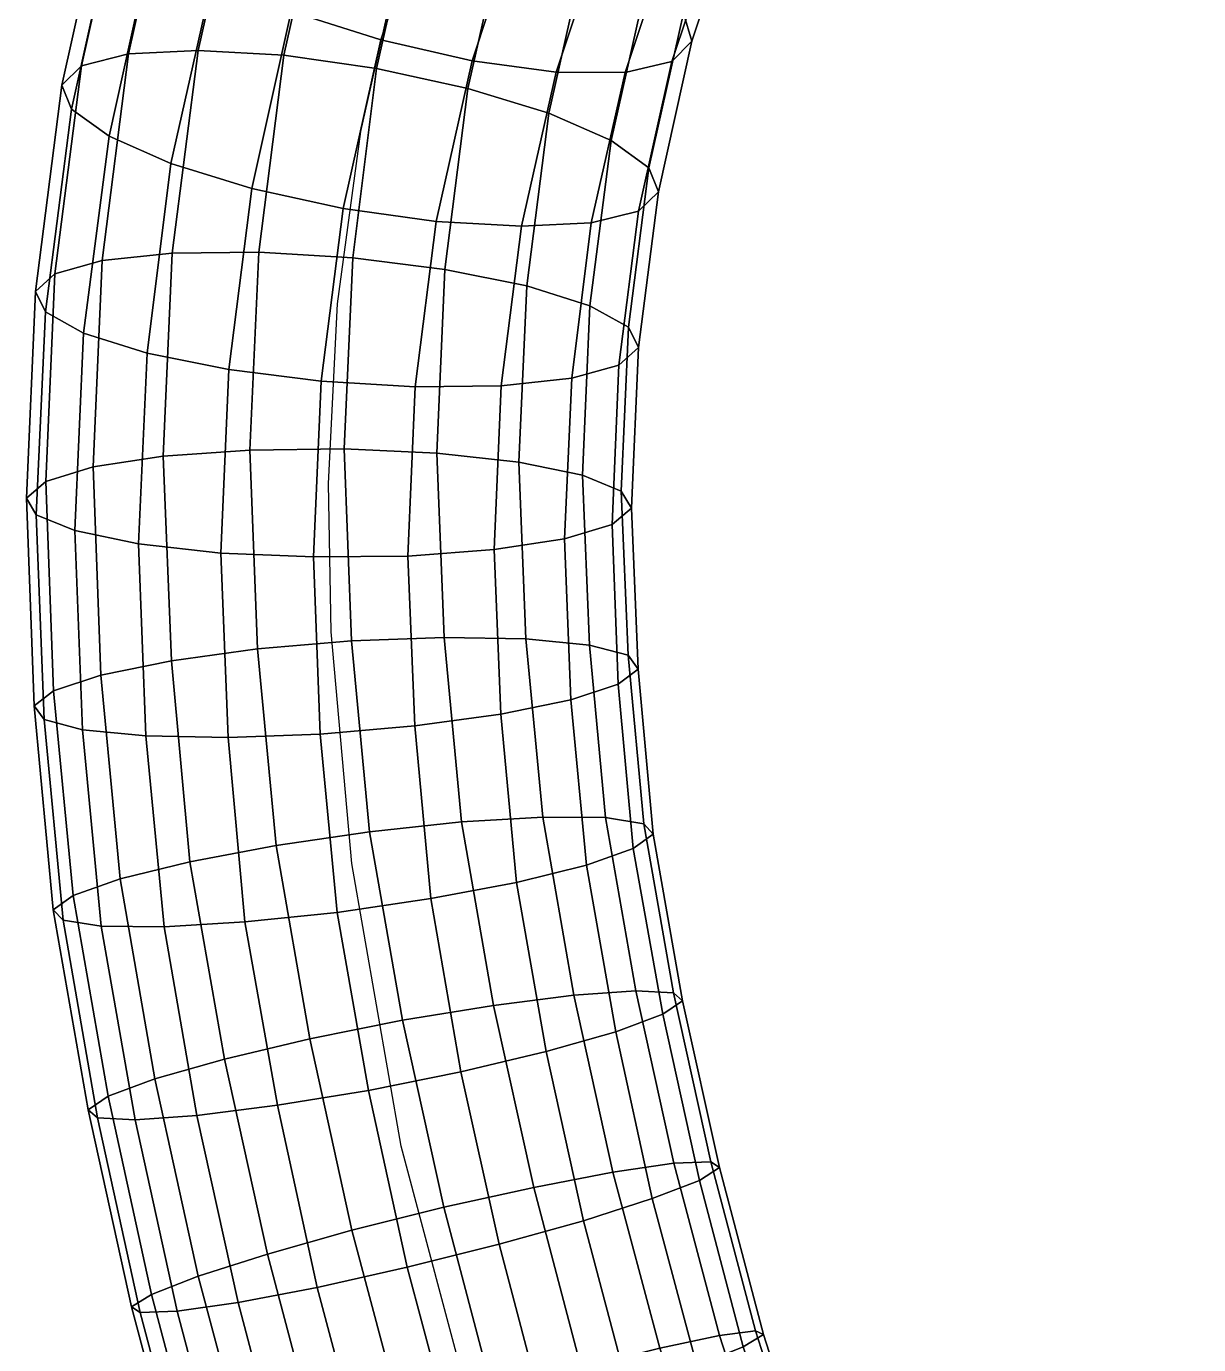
# Model space of a CAD drawing. Extents: x -12.67 to -8.75, y 8.92 to 12.36.
# Drawn here: x -11.5344 to -11.2636, y 11.7547 to 12.0591 of the extents above; entities that cross this region are included whole.
import ezdxf

# ---------------------------------------------------------------- set-up
doc = ezdxf.new("R2010")
doc.units = 0
doc.layers.add('_L__A_S_1', color=7, linetype='CONTINUOUS')
doc.layers.add('CAPSULE_3', color=81, linetype='CONTINUOUS')

msp = doc.modelspace()

# ---------------------------------------------------------------- linework, layer by layer
at = {"layer": '_L__A_S_1'}
msp.add_polyline3d([(-11.3387, 11.5073, 0), (-11.3936, 11.6286, -0.0004), (-11.4269, 11.7219, -0.0043), (-11.4478, 11.8005, -0.0103), (-11.4592, 11.8658, -0.0175), (-11.464, 11.9193, -0.0253), (-11.4646, 11.9536, -0.0312), (-11.4625, 11.9951, -0.0395), (-11.4571, 12.0349, -0.0487), (-11.4485, 12.0731, -0.0589), (-11.4367, 12.1097, -0.07), (-11.4216, 12.1447, -0.0821), (-11.4034, 12.178, -0.0952), (-11.3819, 12.2097, -0.1092), (-11.3518, 12.2456, -0.1273), (-11.3171, 12.2792, -0.1468), (-11.2914, 12.3003, -0.1606), (-11.2636, 12.3203, -0.1749)], dxfattribs=at)

# ---------------------------------------------------------------- meshes
at = {"layer": 'CAPSULE_3'}
mesh = msp.add_polyface(dxfattribs=at)
corners = [(-11.3991, 11.9441, -0.0549), (-11.3975, 11.9809, -0.0621), (-11.4084, 11.9779, -0.0809), (-11.4101, 11.9408, -0.0736), (-11.393, 12.0165, -0.0703), (-11.4039, 12.0138, -0.0891), (-11.3853, 12.051, -0.0794), (-11.3961, 12.0485, -0.0983), (-11.3743, 12.0839, -0.0896), (-11.385, 12.0818, -0.1086), (-11.3602, 12.1153, -0.1007), (-11.3707, 12.1135, -0.1198), (-11.4247, 11.9761, -0.0955), (-11.4263, 11.9383, -0.0881), (-11.42, 12.013, -0.1039), (-11.412, 12.0486, -0.1134), (-11.4006, 12.0828, -0.124), (-11.3859, 12.1153, -0.1355), (-11.4446, 11.9759, -0.1046), (-11.4463, 11.9368, -0.0969), (-11.4397, 12.0141, -0.1133), (-11.4314, 12.0512, -0.1232), (-11.4196, 12.0868, -0.1342), (-11.4043, 12.1207, -0.1462), (-11.44, 12.0934, -0.1382), (-11.4525, 12.056, -0.1267), (-11.459, 12.0057, 0.0297), (-11.4535, 12.0494, 0.0197), (-11.4324, 12.0448, 0.0161), (-11.4377, 12.003, 0.0256), (-11.4439, 12.0922, 0.0083), (-11.4232, 12.0857, 0.0052), (-11.4396, 11.9606, 0.0339), (-11.4188, 11.9992, 0.0152), (-11.4206, 11.9585, 0.0232), (-11.4137, 12.0391, 0.0061), (-11.405, 12.0779, -0.0042), (-11.4101, 12.125, -0.007), (-11.3925, 12.1153, -0.0158), (-11.4042, 11.9946, -0.0004), (-11.4059, 11.9555, 0.0073), (-11.3993, 12.0328, -0.0091), (-11.391, 12.0699, -0.019), (-11.3791, 12.1054, -0.03), (-11.3953, 11.9897, -0.0198), (-11.397, 11.9518, -0.0124), (-11.3906, 12.0265, -0.0282), (-11.3826, 12.0622, -0.0377), (-11.3712, 12.0963, -0.0483), (-11.393, 11.985, -0.0411), (-11.3946, 11.9479, -0.0338), (-11.3884, 12.0209, -0.0493), (-11.3807, 12.0557, -0.0586), (-11.3696, 12.0889, -0.0688)]
mesh.append_faces([[corners[k] for k in face] for face in [(0, 1, 2, 3), (1, 4, 5, 2), (4, 6, 7, 5), (6, 8, 9, 7), (8, 10, 11, 9), (3, 2, 12, 13), (2, 5, 14, 12), (5, 7, 15, 14), (7, 9, 16, 15), (9, 11, 17, 16), (13, 12, 18, 19), (12, 14, 20, 18), (14, 15, 21, 20), (15, 16, 22, 21), (16, 17, 23, 22), (21, 22, 24, 25), (26, 27, 28, 29), (27, 30, 31, 28), (32, 29, 33, 34), (29, 28, 35, 33), (28, 31, 36, 35), (31, 37, 38, 36), (34, 33, 39, 40), (33, 35, 41, 39), (35, 36, 42, 41), (36, 38, 43, 42), (40, 39, 44, 45), (39, 41, 46, 44), (41, 42, 47, 46), (42, 43, 48, 47), (45, 44, 49, 50), (44, 46, 51, 49), (46, 47, 52, 51), (47, 48, 53, 52), (50, 49, 1, 0), (49, 51, 4, 1), (51, 52, 6, 4), (52, 53, 8, 6)]])
mesh = msp.add_polyface(dxfattribs=at)
corners = [(-11.4463, 11.9368, -0.0969), (-11.4446, 11.9759, -0.1046), (-11.4663, 11.9772, -0.1072), (-11.4681, 11.9366, -0.0992), (-11.4397, 12.0141, -0.1133), (-11.4612, 12.0171, -0.1163), (-11.4314, 12.0512, -0.1232), (-11.4525, 12.056, -0.1267), (-11.4876, 11.9799, -0.1031), (-11.4895, 11.9375, -0.0948), (-11.4823, 12.0217, -0.1127), (-11.4732, 12.0626, -0.1236), (-11.44, 12.0934, -0.1382), (-11.46, 12.1019, -0.1357), (-11.5065, 11.9837, -0.0927), (-11.5085, 11.9396, -0.0841), (-11.501, 12.0275, -0.1027), (-11.4914, 12.0703, -0.1141), (-11.4776, 12.1116, -0.1269), (-11.5212, 11.9883, -0.0771), (-11.5232, 11.9427, -0.0681), (-11.5153, 12.0338, -0.0875), (-11.5054, 12.0784, -0.0994), (-11.491, 12.1215, -0.1127), (-11.53, 11.9932, -0.0577), (-11.5321, 11.9463, -0.0484), (-11.524, 12.04, -0.0684), (-11.5137, 12.0861, -0.0806), (-11.5323, 11.9979, -0.0364), (-11.5344, 11.9502, -0.027), (-11.5262, 12.0456, -0.0473), (-11.5157, 12.0926, -0.0598), (-11.5278, 12.002, -0.0154), (-11.5299, 11.954, -0.0059), (-11.5217, 12.05, -0.0264), (-11.5111, 12.0973, -0.0389), (-11.5169, 12.0051, 0.0034), (-11.519, 11.9574, 0.0128), (-11.5108, 12.0528, -0.0075), (-11.5003, 12.0997, -0.02), (-11.5007, 12.0068, 0.018), (-11.5028, 11.9599, 0.0272), (-11.4947, 12.0536, 0.0073), (-11.4844, 12.0996, -0.005), (-11.4807, 12.007, 0.0271), (-11.4828, 11.9613, 0.036), (-11.4749, 12.0525, 0.0167), (-11.4649, 12.0971, 0.0048), (-11.459, 12.0057, 0.0297), (-11.461, 11.9616, 0.0384), (-11.4535, 12.0494, 0.0197), (-11.4439, 12.0922, 0.0083), (-11.4377, 12.003, 0.0256), (-11.4396, 11.9606, 0.0339)]
mesh.append_faces([[corners[k] for k in face] for face in [(0, 1, 2, 3), (1, 4, 5, 2), (4, 6, 7, 5), (3, 2, 8, 9), (2, 5, 10, 8), (5, 7, 11, 10), (7, 12, 13, 11), (9, 8, 14, 15), (8, 10, 16, 14), (10, 11, 17, 16), (11, 13, 18, 17), (15, 14, 19, 20), (14, 16, 21, 19), (16, 17, 22, 21), (17, 18, 23, 22), (20, 19, 24, 25), (19, 21, 26, 24), (21, 22, 27, 26), (25, 24, 28, 29), (24, 26, 30, 28), (26, 27, 31, 30), (29, 28, 32, 33), (28, 30, 34, 32), (30, 31, 35, 34), (33, 32, 36, 37), (32, 34, 38, 36), (34, 35, 39, 38), (37, 36, 40, 41), (36, 38, 42, 40), (38, 39, 43, 42), (41, 40, 44, 45), (40, 42, 46, 44), (42, 43, 47, 46), (45, 44, 48, 49), (44, 46, 50, 48), (46, 47, 51, 50), (49, 48, 52, 53)]])
mesh = msp.add_polyface(dxfattribs=at)
corners = [(-11.441, 11.8577, -0.0847), (-11.4447, 11.8976, -0.0904), (-11.4665, 11.8957, -0.0925), (-11.4626, 11.8545, -0.0866), (-11.4463, 11.9368, -0.0969), (-11.4681, 11.9366, -0.0992), (-11.4464, 11.7726, -0.0782), (-11.4554, 11.8134, -0.082), (-11.4764, 11.81, -0.077), (-11.4672, 11.7679, -0.073), (-11.4839, 11.8523, -0.0817), (-11.4878, 11.8949, -0.0878), (-11.4895, 11.9375, -0.0948), (-11.5026, 11.8512, -0.0705), (-11.495, 11.8076, -0.0656), (-11.5068, 11.8953, -0.0768), (-11.5085, 11.9396, -0.0841), (-11.5171, 11.8513, -0.0541), (-11.5093, 11.8066, -0.0491), (-11.5214, 11.8967, -0.0605), (-11.5232, 11.9427, -0.0681), (-11.5259, 11.8527, -0.0341), (-11.518, 11.8071, -0.029), (-11.5303, 11.8991, -0.0407), (-11.5321, 11.9463, -0.0484), (-11.5282, 11.8551, -0.0124), (-11.5201, 11.8089, -0.0072), (-11.5326, 11.9022, -0.0191), (-11.5344, 11.9502, -0.027), (-11.5236, 11.8584, 0.0088), (-11.5155, 11.8121, 0.0139), (-11.5281, 11.9057, 0.002), (-11.5299, 11.954, -0.0059), (-11.5055, 11.7663, 0.0182), (-11.5047, 11.8161, 0.0325), (-11.4947, 11.7705, 0.0368), (-11.5127, 11.8623, 0.0274), (-11.5172, 11.9093, 0.0207), (-11.519, 11.9574, 0.0128), (-11.4886, 11.8206, 0.0467), (-11.4787, 11.7756, 0.0509), (-11.4966, 11.8662, 0.0416), (-11.5009, 11.9126, 0.035), (-11.5028, 11.9599, 0.0272), (-11.4689, 11.8253, 0.0551), (-11.4592, 11.7811, 0.0592), (-11.4767, 11.87, 0.0501), (-11.481, 11.9154, 0.0436), (-11.4828, 11.9613, 0.036), (-11.4475, 11.8296, 0.0568), (-11.438, 11.7864, 0.0609), (-11.4551, 11.8731, 0.052), (-11.4593, 11.9172, 0.0457), (-11.461, 11.9616, 0.0384)]
mesh.append_faces([[corners[k] for k in face] for face in [(0, 1, 2, 3), (1, 4, 5, 2), (6, 7, 8, 9), (7, 3, 10, 8), (3, 2, 11, 10), (2, 5, 12, 11), (8, 10, 13, 14), (10, 11, 15, 13), (11, 12, 16, 15), (14, 13, 17, 18), (13, 15, 19, 17), (15, 16, 20, 19), (18, 17, 21, 22), (17, 19, 23, 21), (19, 20, 24, 23), (22, 21, 25, 26), (21, 23, 27, 25), (23, 24, 28, 27), (26, 25, 29, 30), (25, 27, 31, 29), (27, 28, 32, 31), (33, 30, 34, 35), (30, 29, 36, 34), (29, 31, 37, 36), (31, 32, 38, 37), (35, 34, 39, 40), (34, 36, 41, 39), (36, 37, 42, 41), (37, 38, 43, 42), (40, 39, 44, 45), (39, 41, 46, 44), (41, 42, 47, 46), (42, 43, 48, 47), (45, 44, 49, 50), (44, 46, 51, 49), (46, 47, 52, 51), (47, 48, 53, 52)]])
mesh = msp.add_polyface(dxfattribs=at)
corners = [(-11.3789, 11.7926, -0.0356), (-11.3874, 11.831, -0.0392), (-11.3982, 11.8269, -0.0578), (-11.3898, 11.7884, -0.0541), (-11.3942, 11.8693, -0.0434), (-11.405, 11.8654, -0.062), (-11.3977, 11.9072, -0.0489), (-11.4086, 11.9036, -0.0675), (-11.3991, 11.9441, -0.0549), (-11.4101, 11.9408, -0.0736), (-11.4143, 11.8224, -0.0719), (-11.4057, 11.7833, -0.0683), (-11.4212, 11.8614, -0.0763), (-11.4248, 11.9003, -0.0818), (-11.4263, 11.9383, -0.0881), (-11.434, 11.8177, -0.0803), (-11.4252, 11.7779, -0.0766), (-11.441, 11.8577, -0.0847), (-11.4447, 11.8976, -0.0904), (-11.4463, 11.9368, -0.0969), (-11.4554, 11.8134, -0.082), (-11.4464, 11.7726, -0.0782), (-11.4626, 11.8545, -0.0866), (-11.438, 11.7864, 0.0609), (-11.4475, 11.8296, 0.0568), (-11.4265, 11.833, 0.0518), (-11.4172, 11.791, 0.0557), (-11.4551, 11.8731, 0.052), (-11.4339, 11.8754, 0.047), (-11.4593, 11.9172, 0.0457), (-11.4379, 11.918, 0.0409), (-11.461, 11.9616, 0.0384), (-11.4396, 11.9606, 0.0339), (-11.4079, 11.8354, 0.0404), (-11.3989, 11.7945, 0.0442), (-11.4151, 11.8765, 0.0358), (-11.419, 11.9177, 0.0299), (-11.4206, 11.9585, 0.0232), (-11.3936, 11.8364, 0.0239), (-11.3848, 11.7966, 0.0276), (-11.4006, 11.8764, 0.0194), (-11.4043, 11.9162, 0.0137), (-11.4059, 11.9555, 0.0073), (-11.3849, 11.8359, 0.0037), (-11.3763, 11.7969, 0.0074), (-11.3918, 11.875, -0.0006), (-11.3954, 11.9139, -0.0062), (-11.397, 11.9518, -0.0124), (-11.3828, 11.8341, -0.018), (-11.3743, 11.7956, -0.0144), (-11.3896, 11.8726, -0.0222), (-11.3931, 11.9107, -0.0277), (-11.3946, 11.9479, -0.0338)]
mesh.append_faces([[corners[k] for k in face] for face in [(0, 1, 2, 3), (1, 4, 5, 2), (4, 6, 7, 5), (6, 8, 9, 7), (3, 2, 10, 11), (2, 5, 12, 10), (5, 7, 13, 12), (7, 9, 14, 13), (11, 10, 15, 16), (10, 12, 17, 15), (12, 13, 18, 17), (13, 14, 19, 18), (16, 15, 20, 21), (15, 17, 22, 20), (23, 24, 25, 26), (24, 27, 28, 25), (27, 29, 30, 28), (29, 31, 32, 30), (26, 25, 33, 34), (25, 28, 35, 33), (28, 30, 36, 35), (30, 32, 37, 36), (34, 33, 38, 39), (33, 35, 40, 38), (35, 36, 41, 40), (36, 37, 42, 41), (39, 38, 43, 44), (38, 40, 45, 43), (40, 41, 46, 45), (41, 42, 47, 46), (44, 43, 48, 49), (43, 45, 50, 48), (45, 46, 51, 50), (46, 47, 52, 51), (49, 48, 1, 0), (48, 50, 4, 1), (50, 51, 6, 4), (51, 52, 8, 6)]])
mesh = msp.add_polyface(dxfattribs=at)
corners = [(-11.402, 11.6987, -0.0714), (-11.4147, 11.7381, -0.0735), (-11.4356, 11.7319, -0.0751), (-11.4227, 11.6917, -0.0729), (-11.4252, 11.7779, -0.0766), (-11.4464, 11.7726, -0.0782), (-11.4085, 11.6518, -0.0713), (-11.4429, 11.6852, -0.0676), (-11.4284, 11.6445, -0.0659), (-11.4561, 11.7263, -0.0698), (-11.4672, 11.7679, -0.073), (-11.4607, 11.6798, -0.056), (-11.4459, 11.6383, -0.0543), (-11.4742, 11.7218, -0.0583), (-11.4855, 11.7644, -0.0616), (-11.4764, 11.81, -0.077), (-11.495, 11.8076, -0.0656), (-11.4743, 11.6761, -0.0392), (-11.4593, 11.6338, -0.0375), (-11.488, 11.7188, -0.0416), (-11.4996, 11.7624, -0.0449), (-11.5093, 11.8066, -0.0491), (-11.4824, 11.6744, -0.019), (-11.4671, 11.6316, -0.0172), (-11.4963, 11.7177, -0.0213), (-11.5081, 11.7621, -0.0247), (-11.518, 11.8071, -0.029), (-11.4842, 11.6748, 0.0029), (-11.4688, 11.6317, 0.0046), (-11.4982, 11.7186, 0.0005), (-11.5101, 11.7634, -0.003), (-11.5201, 11.8089, -0.0072), (-11.4795, 11.6775, 0.0241), (-11.464, 11.6342, 0.0259), (-11.4936, 11.7214, 0.0217), (-11.5055, 11.7663, 0.0182), (-11.5155, 11.8121, 0.0139), (-11.4687, 11.682, 0.0426), (-11.4533, 11.6388, 0.0444), (-11.4828, 11.7258, 0.0402), (-11.4947, 11.7705, 0.0368), (-11.453, 11.6879, 0.0567), (-11.4378, 11.6451, 0.0585), (-11.467, 11.7313, 0.0543), (-11.4787, 11.7756, 0.0509), (-11.4339, 11.6947, 0.0649), (-11.4188, 11.6525, 0.0666), (-11.4476, 11.7375, 0.0626), (-11.4592, 11.7811, 0.0592), (-11.4267, 11.7437, 0.0641), (-11.4132, 11.7018, 0.0664), (-11.438, 11.7864, 0.0609), (-11.4172, 11.791, 0.0557), (-11.4062, 11.7493, 0.0589)]
mesh.append_faces([[corners[k] for k in face] for face in [(0, 1, 2, 3), (1, 4, 5, 2), (6, 3, 7, 8), (3, 2, 9, 7), (2, 5, 10, 9), (8, 7, 11, 12), (7, 9, 13, 11), (9, 10, 14, 13), (10, 15, 16, 14), (12, 11, 17, 18), (11, 13, 19, 17), (13, 14, 20, 19), (14, 16, 21, 20), (18, 17, 22, 23), (17, 19, 24, 22), (19, 20, 25, 24), (20, 21, 26, 25), (23, 22, 27, 28), (22, 24, 29, 27), (24, 25, 30, 29), (25, 26, 31, 30), (28, 27, 32, 33), (27, 29, 34, 32), (29, 30, 35, 34), (30, 31, 36, 35), (33, 32, 37, 38), (32, 34, 39, 37), (34, 35, 40, 39), (38, 37, 41, 42), (37, 39, 43, 41), (39, 40, 44, 43), (42, 41, 45, 46), (41, 43, 47, 45), (43, 44, 48, 47), (45, 47, 49, 50), (47, 48, 51, 49), (49, 51, 52, 53)]])
mesh = msp.add_polyface(dxfattribs=at)
corners = [(-11.3282, 11.6399, -0.0279), (-11.3429, 11.6779, -0.029), (-11.3535, 11.6733, -0.0475), (-11.3388, 11.6352, -0.0464), (-11.3565, 11.716, -0.0306), (-11.3672, 11.7115, -0.0491), (-11.3688, 11.7542, -0.0326), (-11.3795, 11.7499, -0.0512), (-11.3789, 11.7926, -0.0356), (-11.3898, 11.7884, -0.0541), (-11.3691, 11.6669, -0.0616), (-11.3543, 11.6285, -0.0605), (-11.3829, 11.7055, -0.0632), (-11.3954, 11.7443, -0.0653), (-11.4057, 11.7833, -0.0683), (-11.388, 11.6595, -0.0698), (-11.373, 11.6206, -0.0686), (-11.402, 11.6987, -0.0714), (-11.4147, 11.7381, -0.0735), (-11.4252, 11.7779, -0.0766), (-11.4085, 11.6518, -0.0713), (-11.3932, 11.6122, -0.0701), (-11.4227, 11.6917, -0.0729), (-11.4188, 11.6525, 0.0666), (-11.4339, 11.6947, 0.0649), (-11.4132, 11.7018, 0.0664), (-11.3984, 11.6602, 0.0681), (-11.3825, 11.6193, 0.0693), (-11.3785, 11.6676, 0.0628), (-11.3629, 11.6273, 0.064), (-11.393, 11.7083, 0.0611), (-11.4267, 11.7437, 0.0641), (-11.4062, 11.7493, 0.0589), (-11.361, 11.6738, 0.0512), (-11.3457, 11.6342, 0.0523), (-11.3752, 11.7137, 0.0495), (-11.3881, 11.7539, 0.0473), (-11.4172, 11.791, 0.0557), (-11.3989, 11.7945, 0.0442), (-11.3476, 11.6782, 0.0344), (-11.3326, 11.6393, 0.0355), (-11.3616, 11.7174, 0.0328), (-11.3743, 11.7568, 0.0306), (-11.3848, 11.7966, 0.0276), (-11.3398, 11.6805, 0.0141), (-11.3249, 11.6421, 0.0152), (-11.3535, 11.7191, 0.0125), (-11.366, 11.7579, 0.0104), (-11.3763, 11.7969, 0.0074), (-11.3381, 11.6804, -0.0078), (-11.3234, 11.6423, -0.0066), (-11.3518, 11.7186, -0.0093), (-11.3641, 11.757, -0.0114), (-11.3743, 11.7956, -0.0144)]
mesh.append_faces([[corners[k] for k in face] for face in [(0, 1, 2, 3), (1, 4, 5, 2), (4, 6, 7, 5), (6, 8, 9, 7), (3, 2, 10, 11), (2, 5, 12, 10), (5, 7, 13, 12), (7, 9, 14, 13), (11, 10, 15, 16), (10, 12, 17, 15), (12, 13, 18, 17), (13, 14, 19, 18), (16, 15, 20, 21), (15, 17, 22, 20), (23, 24, 25, 26), (27, 26, 28, 29), (26, 25, 30, 28), (25, 31, 32, 30), (29, 28, 33, 34), (28, 30, 35, 33), (30, 32, 36, 35), (32, 37, 38, 36), (34, 33, 39, 40), (33, 35, 41, 39), (35, 36, 42, 41), (36, 38, 43, 42), (40, 39, 44, 45), (39, 41, 46, 44), (41, 42, 47, 46), (42, 43, 48, 47), (45, 44, 49, 50), (44, 46, 51, 49), (46, 47, 52, 51), (47, 48, 53, 52), (50, 49, 1, 0), (49, 51, 4, 1), (51, 52, 6, 4), (52, 53, 8, 6)]])

doc.saveas('drawing.dxf')
